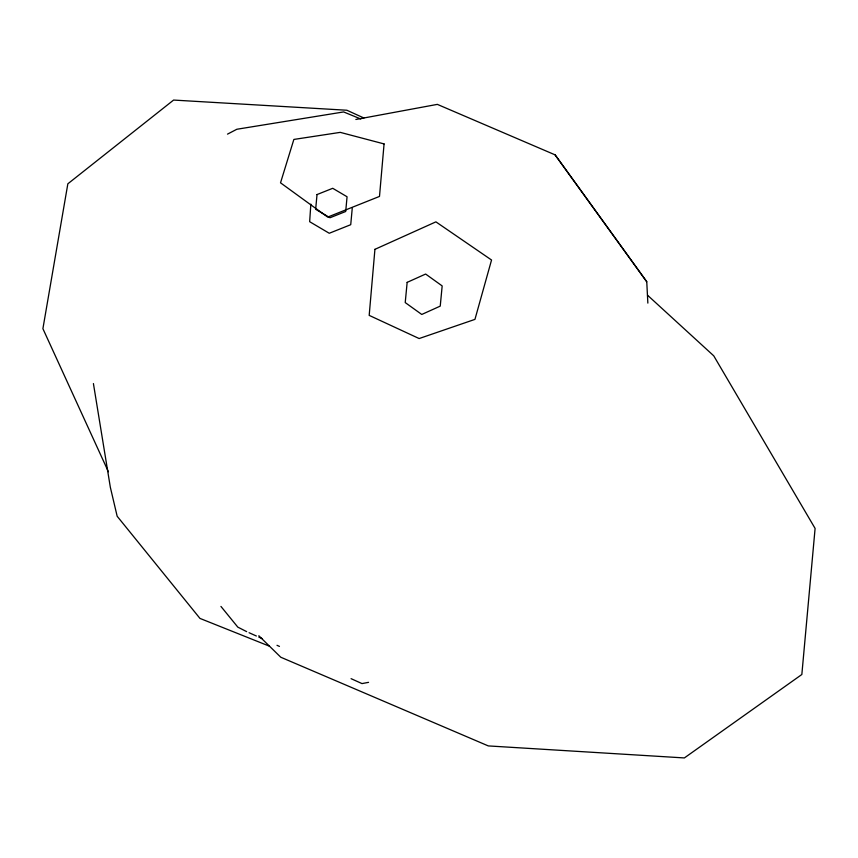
<?xml version="1.0" encoding="UTF-8"?>
<svg xmlns="http://www.w3.org/2000/svg" width="858" height="858" viewBox="0 0 858 858"><rect width="100%" height="100%" fill="white"/><g stroke="black" fill="none" stroke-linecap="round" stroke-linejoin="round"><path stroke-width="1.29" d="M352.241 208.344L350.729 224.699L329.257 233.269L309.652 221.696L310.853 204.15M227.509 134.127L236.851 129.258L343.629 111.937L360.821 119.005M368.554 682.346L362.001 683.59L351.072 678.667M355.856 119.477L437.344 104.376L555.094 154.858L646.76 281.756L647.854 303.11M269.476 646.203L199.968 618.414L117.16 516.237L110.339 487.28L93.415 383.569M246.654 631.627L237.805 627.123L220.946 606.424M249.077 632.721L256.37 636.003M258.794 637.097L262.441 638.738M277.005 645.302L279.44 646.396M363.899 118.007L346.889 110.242L173.595 100.064L67.846 183.805L42.9 328.678L108.398 471.761M647.522 295.206L713.749 355.834L815.1 528.431L801.844 674.495L684.373 757.936L488.299 745.913L280.791 657.239L258.826 635.746M646.76 281.756L555.094 154.858M384.073 143.919L379.493 196.428L327.692 217.095L280.523 182.818L293.865 139.436L340.261 132.368L384.073 143.919M374.925 249.335L369.187 315.379L419.144 338.545L474.946 319.38L491.548 260.017L435.907 221.857L374.925 249.335M317.02 194.562L315.658 209.288L329.998 217.75L345.699 211.486L347.061 196.761L332.722 188.299L317.02 194.562M407.153 282.368L405.223 302.574L421.761 314.457L440.24 306.124L442.17 285.918L425.632 274.045L407.153 282.368"/></g></svg>
